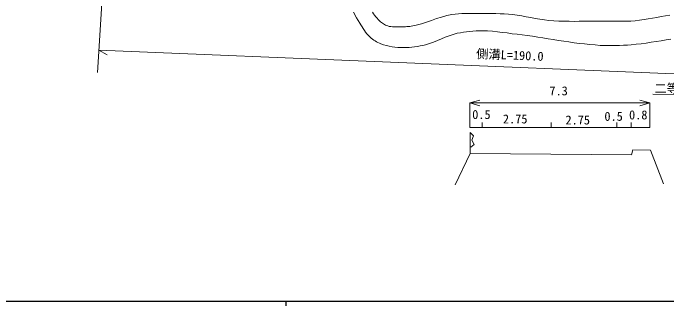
# Model space of a CAD drawing. Units: millimetres, scale not verified. Extents: x 40000 to 680000, y 20000 to 380000.
# Drawn here: x 112506 to 245546, y 204000 to 263612 of the extents above; entities that cross this region are included whole.
import ezdxf
from ezdxf.enums import TextEntityAlignment as Align

# ---------------------------------------------------------------- set-up
doc = ezdxf.new("R2010")
doc.units = ezdxf.units.MM
doc.header["$LTSCALE"] = 1000
for name, color, linetype, lineweight in [('M-BGD', 7, 'Continuous', 13), ('M-STR-HTXT', 7, 'Continuous', 13), ('M-TTL-BAND', 7, 'Continuous', 25)]:
    doc.layers.add(name, color=color, linetype=linetype, lineweight=lineweight)
doc.styles.add('ＭＳ ゴシック', font='')
doc.styles.get('ＭＳ ゴシック').set_extended_font_data('MS Gothic')

msp = doc.modelspace()

# ---------------------------------------------------------------- linework, layer by layer
at = {"layer": 'M-BGD'}
for p, q in [((205496, 235014), (205496, 239285)), ((205496, 239285), (206222, 238641)), ((206222, 238641), (205869, 237750)), ((206325, 236879), (205641, 236319)), ((205869, 237750), (206325, 236879)), ((238367, 234724), (238615, 235801)), ((238615, 235801), (242180, 235718)), ((242180, 235718), (244833, 228838)), ((202470, 228630), (205496, 235014)), ((205496, 235014), (238367, 234724))]:
    msp.add_line(p, q, dxfattribs=at)
for points in [[(181765, 263829), (182364, 262672), (183030, 261563), (183268, 261195), (183504, 260823), (183742, 260453), (183986, 260086), (184241, 259729), (184509, 259383), (184794, 259054), (185102, 258744), (185350, 258524), (185608, 258315), (185877, 258117), (186154, 257931), (186440, 257759), (186734, 257602), (187034, 257460), (187341, 257335), (187897, 257145), (188464, 256988), (189041, 256862), (189624, 256763), (190212, 256689), (190803, 256637), (191394, 256605), (191983, 256589), (192542, 256593), (193101, 256621), (193660, 256670), (194216, 256739), (194771, 256826), (195324, 256928), (195873, 257043), (196418, 257169), (197244, 257403), (198054, 257689), (198853, 258008), (199648, 258344), (200444, 258678), (201245, 258992), (202057, 259269), (202885, 259490), (203517, 259620), (204154, 259728), (204795, 259815), (205439, 259882), (206085, 259932), (206732, 259965), (207378, 259983), (208025, 259988), (209034, 259963), (210042, 259899), (211048, 259805), (212052, 259689), (213056, 259558), (214060, 259420), (215063, 259285), (216066, 259159), (217128, 259026), (218190, 258882), (219250, 258727), (220309, 258565), (221368, 258399), (222426, 258230), (223485, 258062), (224543, 257898), (225603, 257738), (226663, 257587), (227724, 257447), (228786, 257320), (229850, 257209), (230915, 257116), (231983, 257045), (232770, 257009), (233558, 256991), (234346, 256987), (235135, 256999), (235923, 257024), (236711, 257061), (237498, 257110), (238284, 257169), (239300, 257264), (240313, 257382), (241325, 257517), (242335, 257667), (243344, 257827), (244352, 257993), (245359, 258162), (246367, 258330)], [(246159, 263180), (245278, 263041), (244399, 262888), (243520, 262728), (242642, 262567), (241763, 262412), (240883, 262272), (239999, 262152), (239113, 262060), (238198, 261998), (237282, 261960), (236365, 261943), (235448, 261941), (234530, 261949), (233611, 261961), (232693, 261972), (231776, 261978), (230752, 261973), (229727, 261963), (228702, 261949), (227677, 261937), (226652, 261929), (225627, 261931), (224603, 261945), (223580, 261975), (222558, 262026), (221538, 262102), (220610, 262205), (219686, 262346), (218766, 262512), (217847, 262692), (216929, 262873), (216009, 263043), (215086, 263191), (214159, 263304), (213302, 263380), (212443, 263440), (211584, 263485), (210723, 263517), (209862, 263538), (209001, 263550), (208139, 263554), (207278, 263553), (206593, 263552), (205907, 263551), (205220, 263547), (204534, 263535), (203849, 263509), (203165, 263465), (202485, 263398), (201807, 263304), (200748, 263089), (199703, 262807), (198669, 262479), (197640, 262129), (196611, 261777), (195578, 261447), (194534, 261161), (193475, 260941), (193203, 260901), (192930, 260870), (192656, 260848), (192381, 260832), (192105, 260823), (191829, 260818), (191554, 260816), (191278, 260817), (190960, 260814), (190640, 260808), (190319, 260803), (189999, 260804), (189681, 260817), (189365, 260848), (189055, 260901), (188750, 260983), (188521, 261067), (188297, 261168), (188080, 261283), (187870, 261412), (187666, 261552), (187468, 261701), (187277, 261857), (187092, 262019), (186818, 262282), (186558, 262560), (186312, 262851), (186078, 263153), (185854, 263463), (185639, 263780)]]:
    msp.add_lwpolyline(points, dxfattribs=at)
at = {"layer": 'M-STR-HTXT'}
for p, q in [((131506, 281335), (129683, 251490)), ((129964, 256094), (311704, 248521)), ((129964, 256094), (131631, 255097)), ((205455, 245314), (207510, 245895)), ((205455, 245314), (205455, 240298)), ((242101, 245314), (205455, 245314)), ((205455, 245314), (207510, 244734)), ((242101, 245314), (240045, 245895)), ((242101, 245314), (240045, 244734)), ((242101, 240298), (242101, 245314)), ((207962, 240298), (207962, 241338)), ((221973, 240298), (221973, 241338)), ((235361, 240298), (235361, 241338)), ((238242, 240298), (238242, 241338)), ((205455, 240298), (242101, 240298))]:
    msp.add_line(p, q, dxfattribs=at)
msp.add_lwpolyline([(264063, 269104), (264063, 247061), (242684, 247082)], dxfattribs=at)
at = {"layer": 'M-TTL-BAND'}
for p, q in [((40000, 205000), (579000, 205000)), ((168000, 205000), (168000, 204000))]:
    msp.add_line(p, q, dxfattribs=at)

# ---------------------------------------------------------------- texts
at = {"layer": 'M-STR-HTXT', "style": 'ＭＳ ゴシック'}
for s, rotation, p in [('側溝L=190.0', 357.614, (213528, 253613)), ('二等水準点191-041', 0.724, (253642, 246927))]:
    msp.add_text(s, height=1833, rotation=rotation, dxfattribs=at).set_placement(p, align=Align.BOTTOM_CENTER)
msp.add_text('7.3', height=1833, dxfattribs=at).set_placement((223506, 246314), align=Align.BOTTOM_CENTER)
for s, p in [('0.5', (207797, 242972)), ('0.5', (234698, 242599)), ('0.8', (239714, 242889)), ('2.75', (214677, 242060)), ('2.75', (227403, 241853))]:
    msp.add_text(s, height=1833, dxfattribs=at).set_placement(p, align=Align.MIDDLE_CENTER)

doc.saveas('drawing.dxf')
